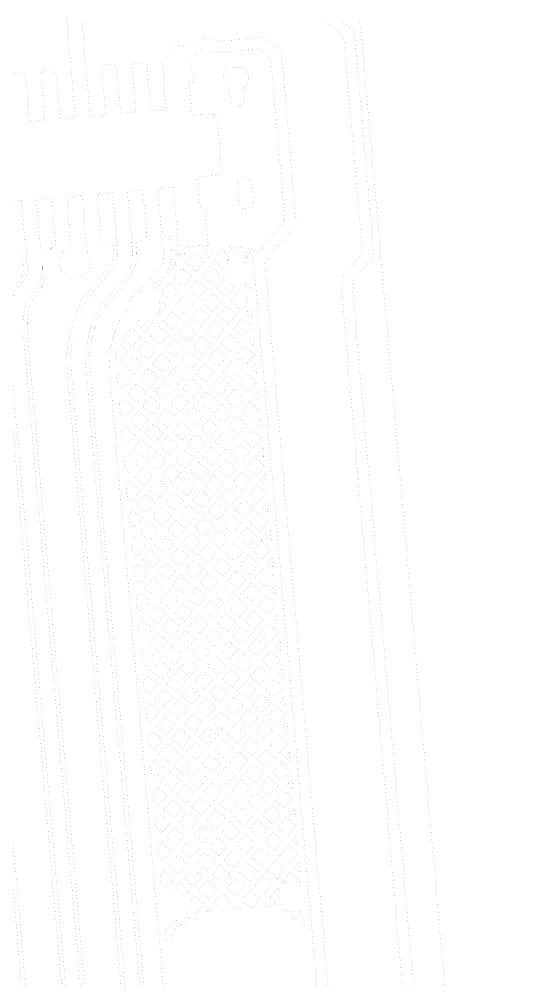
# Model space of a CAD drawing. Extents: x 388 to 686, y 182 to 393.
# Drawn here: x 439.55 to 451.46, y 326.78 to 348.89 of the extents above; entities that cross this region are included whole.
import ezdxf

# ---------------------------------------------------------------- set-up
doc = ezdxf.new("R2010")
doc.units = 0
doc.layers.add('a_area', color=3, linetype='Continuous')

# ---------------------------------------------------------------- blocks, each defined once
blk = doc.blocks.new('PAD_R3')
at = {"layer": 'a_area', "const_width": 0.5}
blk.add_lwpolyline([(0.25, 0, 1), (-0.25, 0, 1)], format="xyb", close=True, dxfattribs=at)

msp = doc.modelspace()

# ---------------------------------------------------------------- linework, layer by layer
at = {"layer": 'a_area', "const_width": 0.001}
for points in [[(418.937, 313.739), (418.937, 348.89), (455.565, 348.89), (455.565, 313.739)], [(443.376, 343.295), (443.605, 343.102), (443.798, 343.332), (443.571, 343.522), (443.567, 343.522)], [(443.085, 342.948), (443.315, 342.756), (443.507, 342.985), (443.278, 343.178)], [(443.722, 343.004), (443.952, 342.811), (444.145, 343.041), (443.915, 343.234)], [(442.62, 342.748), (442.678, 342.7), (442.871, 342.93), (442.813, 342.978)], [(442.795, 342.602), (443.024, 342.409), (443.217, 342.639), (442.988, 342.832)], [(443.432, 342.658), (443.661, 342.465), (443.854, 342.695), (443.624, 342.887)], [(443.141, 342.311), (443.371, 342.119), (443.563, 342.348), (443.334, 342.541)], [(443.778, 342.367), (444.008, 342.174), (444.2, 342.404), (443.971, 342.597)], [(444.415, 342.423), (444.644, 342.23), (444.837, 342.46), (444.608, 342.652)], [(444.125, 342.076), (444.354, 341.884), (444.546, 342.113), (444.317, 342.306)], [(442.85, 341.965), (443.08, 341.772), (443.273, 342.002), (443.043, 342.195)], [(443.487, 342.021), (443.717, 341.828), (443.91, 342.058), (443.68, 342.25)], [(442.56, 341.619), (442.789, 341.426), (442.982, 341.656), (442.752, 341.848)], [(443.197, 341.674), (443.426, 341.482), (443.619, 341.711), (443.389, 341.904)], [(443.834, 341.73), (444.063, 341.538), (444.256, 341.767), (444.027, 341.96)], [(444.471, 341.786), (444.7, 341.593), (444.893, 341.823), (444.663, 342.015)], [(441.923, 341.563), (442.152, 341.37), (442.345, 341.6), (442.116, 341.793)], [(443.543, 341.384), (443.773, 341.191), (443.965, 341.421), (443.736, 341.613)], [(444.18, 341.44), (444.41, 341.247), (444.602, 341.477), (444.373, 341.669)], [(442.269, 341.272), (442.499, 341.08), (442.692, 341.309), (442.462, 341.502)], [(442.906, 341.328), (443.136, 341.135), (443.328, 341.365), (443.099, 341.558)], [(442.616, 340.982), (442.845, 340.789), (443.038, 341.019), (442.808, 341.211)], [(443.253, 341.037), (443.482, 340.845), (443.675, 341.074), (443.445, 341.267)], [(443.889, 341.093), (444.119, 340.9), (444.312, 341.13), (444.082, 341.323)], [(444.526, 341.149), (444.756, 340.956), (444.949, 341.186), (444.719, 341.379)], [(441.978, 340.926), (442.208, 340.733), (442.401, 340.963), (442.171, 341.156)], [(443.599, 340.747), (443.829, 340.554), (444.021, 340.784), (443.791, 340.976)], [(444.236, 340.802), (444.465, 340.61), (444.658, 340.839), (444.428, 341.032)], [(441.786, 340.696), (441.804, 340.482), (441.918, 340.387), (442.11, 340.616), (441.88, 340.809)], [(442.325, 340.635), (442.555, 340.443), (442.747, 340.672), (442.518, 340.865)], [(442.962, 340.691), (443.191, 340.499), (443.384, 340.728), (443.155, 340.921)], [(444.582, 340.512), (444.812, 340.319), (445.004, 340.549), (444.775, 340.741)], [(442.034, 340.289), (442.264, 340.096), (442.457, 340.326), (442.227, 340.519)], [(442.671, 340.345), (442.901, 340.152), (443.093, 340.382), (442.864, 340.574)], [(443.308, 340.401), (443.538, 340.208), (443.731, 340.438), (443.501, 340.63)], [(443.945, 340.456), (444.175, 340.264), (444.367, 340.493), (444.138, 340.686)], [(443.017, 340.054), (443.247, 339.861), (443.44, 340.091), (443.21, 340.284)], [(443.655, 340.11), (443.884, 339.917), (444.077, 340.147), (443.847, 340.34)], [(444.292, 340.166), (444.521, 339.973), (444.714, 340.203), (444.484, 340.395)], [(441.841, 340.059), (441.86, 339.845), (441.973, 339.75), (442.166, 339.98), (441.936, 340.172)], [(442.381, 339.998), (442.61, 339.806), (442.803, 340.035), (442.573, 340.228)], [(444.638, 339.875), (444.868, 339.682), (445.06, 339.912), (444.83, 340.105)], [(442.09, 339.652), (442.32, 339.459), (442.512, 339.689), (442.283, 339.882)], [(442.727, 339.708), (442.957, 339.515), (443.149, 339.745), (442.919, 339.937)], [(443.364, 339.763), (443.594, 339.571), (443.786, 339.8), (443.557, 339.993)], [(444.001, 339.819), (444.23, 339.627), (444.423, 339.856), (444.194, 340.049)], [(443.073, 339.417), (443.303, 339.225), (443.496, 339.454), (443.266, 339.647)], [(443.71, 339.473), (443.94, 339.28), (444.132, 339.51), (443.903, 339.702)], [(444.347, 339.529), (444.577, 339.336), (444.77, 339.566), (444.54, 339.758)], [(441.897, 339.422), (441.916, 339.208), (442.029, 339.113), (442.222, 339.343), (441.992, 339.535)], [(442.436, 339.362), (442.666, 339.169), (442.859, 339.398), (442.629, 339.591)], [(444.056, 339.182), (444.286, 338.99), (444.479, 339.219), (444.249, 339.412)], [(444.694, 339.238), (444.923, 339.045), (445.116, 339.275), (444.886, 339.468)], [(442.146, 339.015), (442.375, 338.822), (442.568, 339.052), (442.338, 339.245)], [(442.783, 339.071), (443.012, 338.878), (443.205, 339.108), (442.975, 339.3)], [(443.42, 339.127), (443.649, 338.934), (443.842, 339.163), (443.612, 339.356)], [(442.492, 338.724), (442.722, 338.532), (442.914, 338.761), (442.685, 338.954)], [(443.129, 338.78), (443.359, 338.588), (443.551, 338.817), (443.322, 339.01)], [(443.766, 338.836), (443.996, 338.643), (444.188, 338.873), (443.959, 339.065)], [(444.403, 338.892), (444.632, 338.699), (444.825, 338.929), (444.596, 339.121)], [(441.953, 338.785), (441.971, 338.571), (442.085, 338.476), (442.277, 338.706), (442.048, 338.898)], [(444.112, 338.545), (444.342, 338.353), (444.534, 338.582), (444.305, 338.775)], [(444.749, 338.601), (444.979, 338.408), (445.172, 338.638), (444.942, 338.831)], [(442.202, 338.378), (442.431, 338.185), (442.624, 338.415), (442.394, 338.608)], [(442.838, 338.434), (443.068, 338.241), (443.261, 338.471), (443.031, 338.663)], [(443.475, 338.49), (443.705, 338.297), (443.898, 338.527), (443.668, 338.719)], [(442.548, 338.088), (442.777, 337.895), (442.97, 338.124), (442.74, 338.317)], [(443.185, 338.143), (443.414, 337.95), (443.607, 338.18), (443.377, 338.373)], [(443.822, 338.199), (444.051, 338.006), (444.244, 338.236), (444.014, 338.429)], [(444.459, 338.255), (444.688, 338.062), (444.881, 338.292), (444.651, 338.484)], [(442.008, 338.148), (442.027, 337.934), (442.141, 337.839), (442.333, 338.069), (442.104, 338.261)], [(443.531, 337.852), (443.76, 337.66), (443.953, 337.89), (443.724, 338.082)], [(444.168, 337.908), (444.398, 337.716), (444.59, 337.945), (444.361, 338.138)], [(444.805, 337.964), (445.035, 337.771), (445.227, 338.001), (444.998, 338.194)], [(442.257, 337.741), (442.487, 337.549), (442.679, 337.778), (442.45, 337.971)], [(442.894, 337.797), (443.124, 337.604), (443.316, 337.834), (443.087, 338.026)], [(444.514, 337.618), (444.744, 337.425), (444.937, 337.655), (444.707, 337.847)], [(442.064, 337.511), (442.083, 337.297), (442.196, 337.202), (442.389, 337.432), (442.159, 337.624)], [(442.603, 337.451), (442.833, 337.258), (443.026, 337.488), (442.796, 337.68)], [(443.241, 337.506), (443.47, 337.314), (443.663, 337.543), (443.433, 337.736)], [(443.877, 337.562), (444.107, 337.369), (444.3, 337.599), (444.07, 337.792)], [(443.587, 337.216), (443.816, 337.023), (444.009, 337.253), (443.779, 337.445)], [(444.224, 337.271), (444.453, 337.079), (444.646, 337.308), (444.416, 337.501)], [(444.861, 337.327), (445.09, 337.135), (445.283, 337.364), (445.054, 337.557)], [(442.313, 337.104), (442.542, 336.911), (442.735, 337.141), (442.505, 337.334)], [(442.95, 337.16), (443.179, 336.967), (443.372, 337.197), (443.143, 337.39)], [(444.57, 336.981), (444.8, 336.788), (444.992, 337.018), (444.763, 337.21)], [(442.12, 336.874), (442.139, 336.66), (442.252, 336.565), (442.444, 336.795), (442.215, 336.987)], [(442.659, 336.813), (442.889, 336.621), (443.081, 336.851), (442.852, 337.043)], [(443.296, 336.869), (443.526, 336.677), (443.718, 336.906), (443.489, 337.099)], [(443.933, 336.925), (444.163, 336.732), (444.355, 336.962), (444.126, 337.155)], [(443.005, 336.523), (443.235, 336.33), (443.428, 336.56), (443.198, 336.753)], [(443.642, 336.579), (443.872, 336.386), (444.065, 336.616), (443.835, 336.808)], [(444.28, 336.634), (444.509, 336.442), (444.702, 336.671), (444.472, 336.864)], [(444.916, 336.69), (445.146, 336.497), (445.339, 336.727), (445.109, 336.92)], [(442.369, 336.467), (442.598, 336.275), (442.791, 336.504), (442.561, 336.697)], [(443.989, 336.288), (444.218, 336.096), (444.411, 336.325), (444.182, 336.518)], [(444.626, 336.344), (444.855, 336.151), (445.048, 336.381), (444.818, 336.573)], [(442.176, 336.237), (442.194, 336.023), (442.307, 335.928), (442.5, 336.158), (442.271, 336.351)], [(442.715, 336.177), (442.945, 335.984), (443.137, 336.214), (442.907, 336.406)], [(443.352, 336.232), (443.581, 336.04), (443.774, 336.269), (443.545, 336.462)], [(443.061, 335.886), (443.291, 335.693), (443.484, 335.923), (443.254, 336.116)], [(443.698, 335.942), (443.928, 335.749), (444.12, 335.979), (443.891, 336.171)], [(444.335, 335.998), (444.565, 335.805), (444.758, 336.035), (444.528, 336.227)], [(444.972, 336.053), (445.202, 335.861), (445.394, 336.09), (445.165, 336.283)], [(442.424, 335.83), (442.654, 335.638), (442.847, 335.867), (442.617, 336.06)], [(444.044, 335.651), (444.274, 335.458), (444.467, 335.688), (444.237, 335.881)], [(444.682, 335.707), (444.911, 335.514), (445.104, 335.744), (444.874, 335.937)], [(442.231, 335.601), (442.25, 335.386), (442.363, 335.291), (442.556, 335.521), (442.326, 335.714)], [(442.771, 335.54), (443, 335.347), (443.193, 335.577), (442.963, 335.769)], [(443.408, 335.595), (443.637, 335.403), (443.83, 335.632), (443.6, 335.825)], [(445.028, 335.416), (445.257, 335.224), (445.45, 335.453), (445.221, 335.646)], [(442.48, 335.193), (442.71, 335.001), (442.902, 335.23), (442.673, 335.423)], [(443.117, 335.249), (443.346, 335.056), (443.539, 335.286), (443.31, 335.479)], [(443.754, 335.305), (443.984, 335.112), (444.176, 335.342), (443.946, 335.534)], [(444.391, 335.36), (444.621, 335.168), (444.813, 335.397), (444.584, 335.59)], [(444.1, 335.014), (444.33, 334.822), (444.523, 335.051), (444.293, 335.244)], [(444.737, 335.07), (444.967, 334.877), (445.159, 335.107), (444.93, 335.299)], [(442.287, 334.963), (442.306, 334.749), (442.419, 334.654), (442.612, 334.884), (442.382, 335.076)], [(442.826, 334.903), (443.056, 334.71), (443.249, 334.94), (443.019, 335.132)], [(443.463, 334.959), (443.693, 334.766), (443.886, 334.995), (443.656, 335.188)], [(445.083, 334.779), (445.313, 334.587), (445.506, 334.816), (445.276, 335.009)], [(442.536, 334.556), (442.765, 334.364), (442.958, 334.593), (442.728, 334.786)], [(443.173, 334.612), (443.402, 334.419), (443.595, 334.649), (443.365, 334.842)], [(443.81, 334.668), (444.039, 334.475), (444.232, 334.705), (444.002, 334.898)], [(444.447, 334.724), (444.676, 334.531), (444.869, 334.76), (444.639, 334.953)], [(443.519, 334.321), (443.749, 334.129), (443.941, 334.358), (443.712, 334.551)], [(444.156, 334.377), (444.386, 334.185), (444.578, 334.414), (444.349, 334.607)], [(444.793, 334.433), (445.023, 334.24), (445.215, 334.47), (444.985, 334.663)], [(442.343, 334.326), (442.362, 334.112), (442.475, 334.017), (442.667, 334.247), (442.438, 334.44)], [(442.882, 334.266), (443.112, 334.073), (443.304, 334.303), (443.075, 334.495)], [(444.502, 334.087), (444.732, 333.894), (444.925, 334.124), (444.695, 334.316)], [(445.139, 334.142), (445.369, 333.95), (445.562, 334.179), (445.332, 334.372)], [(442.591, 333.919), (442.821, 333.727), (443.014, 333.956), (442.784, 334.149)], [(443.229, 333.975), (443.458, 333.782), (443.651, 334.012), (443.421, 334.205)], [(443.865, 334.031), (444.095, 333.838), (444.288, 334.068), (444.058, 334.26)], [(443.575, 333.685), (443.804, 333.492), (443.997, 333.721), (443.767, 333.914)], [(444.212, 333.74), (444.441, 333.547), (444.634, 333.777), (444.404, 333.97)], [(444.849, 333.796), (445.078, 333.603), (445.271, 333.833), (445.041, 334.026)], [(442.398, 333.689), (442.417, 333.476), (442.531, 333.381), (442.723, 333.61), (442.493, 333.803)], [(442.938, 333.629), (443.168, 333.436), (443.36, 333.666), (443.131, 333.858)], [(444.558, 333.45), (444.788, 333.257), (444.98, 333.486), (444.751, 333.679)], [(445.195, 333.505), (445.425, 333.313), (445.617, 333.542), (445.388, 333.735)], [(442.647, 333.283), (442.877, 333.09), (443.07, 333.319), (442.84, 333.512)], [(443.284, 333.338), (443.514, 333.146), (443.706, 333.375), (443.477, 333.568)], [(443.921, 333.394), (444.151, 333.201), (444.343, 333.431), (444.114, 333.623)], [(442.994, 332.992), (443.223, 332.799), (443.416, 333.029), (443.186, 333.221)], [(443.63, 333.048), (443.86, 332.855), (444.053, 333.085), (443.823, 333.277)], [(444.268, 333.103), (444.497, 332.911), (444.69, 333.14), (444.46, 333.333)], [(444.904, 333.159), (445.134, 332.966), (445.327, 333.196), (445.097, 333.389)], [(442.454, 333.052), (442.472, 332.839), (442.586, 332.743), (442.779, 332.973), (442.549, 333.166)], [(443.977, 332.757), (444.207, 332.564), (444.399, 332.794), (444.17, 332.987)], [(444.614, 332.813), (444.843, 332.62), (445.036, 332.85), (444.807, 333.042)], [(445.251, 332.868), (445.48, 332.676), (445.673, 332.905), (445.443, 333.098)], [(442.703, 332.645), (442.933, 332.453), (443.125, 332.683), (442.896, 332.875)], [(443.34, 332.701), (443.57, 332.509), (443.762, 332.738), (443.532, 332.931)], [(443.049, 332.355), (443.279, 332.162), (443.472, 332.392), (443.242, 332.585)], [(443.686, 332.411), (443.916, 332.218), (444.109, 332.447), (443.879, 332.64)], [(444.323, 332.466), (444.553, 332.274), (444.745, 332.503), (444.516, 332.696)], [(444.96, 332.522), (445.19, 332.329), (445.382, 332.559), (445.153, 332.752)], [(442.51, 332.415), (442.528, 332.202), (442.642, 332.107), (442.835, 332.336), (442.605, 332.529)], [(444.033, 332.12), (444.262, 331.928), (444.455, 332.157), (444.225, 332.349)], [(444.669, 332.176), (444.899, 331.983), (445.092, 332.213), (444.862, 332.405)], [(445.307, 332.231), (445.536, 332.039), (445.729, 332.268), (445.499, 332.461)], [(442.759, 332.009), (442.988, 331.816), (443.181, 332.046), (442.951, 332.238)], [(443.396, 332.064), (443.625, 331.872), (443.818, 332.101), (443.588, 332.294)], [(445.016, 331.885), (445.246, 331.692), (445.438, 331.922), (445.209, 332.115)], [(442.565, 331.778), (442.584, 331.565), (442.698, 331.47), (442.89, 331.699), (442.661, 331.892)], [(443.105, 331.718), (443.335, 331.525), (443.527, 331.755), (443.298, 331.948)], [(443.742, 331.774), (443.972, 331.581), (444.164, 331.811), (443.935, 332.003)], [(444.379, 331.83), (444.609, 331.637), (444.801, 331.866), (444.572, 332.059)], [(443.451, 331.427), (443.681, 331.235), (443.874, 331.464), (443.644, 331.657)], [(444.088, 331.483), (444.318, 331.29), (444.511, 331.52), (444.281, 331.713)], [(444.725, 331.539), (444.955, 331.346), (445.148, 331.576), (444.918, 331.768)], [(445.362, 331.594), (445.592, 331.402), (445.785, 331.632), (445.555, 331.824)], [(442.815, 331.372), (443.044, 331.179), (443.237, 331.408), (443.007, 331.601)], [(445.072, 331.248), (445.301, 331.056), (445.494, 331.285), (445.264, 331.478)], [(442.621, 331.141), (442.64, 330.928), (442.754, 330.833), (442.946, 331.062), (442.717, 331.255)], [(443.161, 331.081), (443.39, 330.888), (443.583, 331.118), (443.353, 331.31)], [(443.798, 331.137), (444.027, 330.944), (444.22, 331.174), (443.99, 331.366)], [(444.435, 331.192), (444.664, 331), (444.857, 331.229), (444.627, 331.422)], [(443.507, 330.791), (443.737, 330.598), (443.929, 330.827), (443.7, 331.02)], [(444.144, 330.846), (444.374, 330.653), (444.566, 330.883), (444.337, 331.076)], [(444.781, 330.902), (445.011, 330.709), (445.203, 330.939), (444.974, 331.131)], [(445.418, 330.958), (445.648, 330.765), (445.84, 330.994), (445.611, 331.187)], [(442.87, 330.735), (443.1, 330.542), (443.292, 330.772), (443.063, 330.964)], [(444.49, 330.555), (444.72, 330.363), (444.913, 330.592), (444.683, 330.785)], [(445.127, 330.611), (445.357, 330.419), (445.55, 330.648), (445.32, 330.841)], [(442.677, 330.504), (442.695, 330.291), (442.809, 330.196), (443.002, 330.425), (442.772, 330.618)], [(443.216, 330.444), (443.446, 330.251), (443.639, 330.481), (443.409, 330.674)], [(443.854, 330.5), (444.083, 330.307), (444.276, 330.537), (444.046, 330.729)], [(445.474, 330.321), (445.703, 330.128), (445.896, 330.358), (445.667, 330.55)], [(442.926, 330.098), (443.155, 329.905), (443.348, 330.135), (443.118, 330.327)], [(443.563, 330.153), (443.793, 329.961), (443.985, 330.19), (443.756, 330.383)], [(444.2, 330.209), (444.429, 330.017), (444.622, 330.246), (444.393, 330.439)], [(444.837, 330.265), (445.066, 330.072), (445.259, 330.302), (445.029, 330.495)], [(444.546, 329.919), (444.776, 329.726), (444.968, 329.955), (444.739, 330.148)], [(445.183, 329.974), (445.413, 329.781), (445.606, 330.011), (445.376, 330.204)], [(442.732, 329.867), (442.751, 329.654), (442.865, 329.559), (443.057, 329.788), (442.828, 329.981)], [(443.272, 329.807), (443.502, 329.614), (443.695, 329.844), (443.465, 330.037)], [(443.909, 329.863), (444.139, 329.67), (444.331, 329.9), (444.102, 330.092)], [(445.53, 329.683), (445.759, 329.491), (445.952, 329.721), (445.722, 329.913)], [(442.982, 329.461), (443.211, 329.268), (443.404, 329.497), (443.174, 329.69)], [(443.619, 329.516), (443.848, 329.324), (444.041, 329.553), (443.811, 329.746)], [(444.255, 329.572), (444.485, 329.379), (444.678, 329.609), (444.448, 329.802)], [(444.893, 329.628), (445.122, 329.435), (445.315, 329.665), (445.085, 329.857)], [(443.965, 329.226), (444.194, 329.033), (444.387, 329.263), (444.158, 329.455)], [(444.602, 329.282), (444.832, 329.089), (445.024, 329.318), (444.795, 329.511)], [(445.239, 329.337), (445.468, 329.145), (445.661, 329.374), (445.432, 329.567)], [(442.788, 329.23), (442.807, 329.017), (442.921, 328.922), (443.113, 329.151), (442.884, 329.344)], [(443.328, 329.17), (443.558, 328.978), (443.75, 329.207), (443.521, 329.4)], [(443.674, 328.88), (443.904, 328.687), (444.097, 328.916), (443.867, 329.109)], [(444.311, 328.935), (444.541, 328.742), (444.734, 328.972), (444.504, 329.165)], [(444.948, 328.991), (445.178, 328.798), (445.371, 329.028), (445.141, 329.221)], [(444.021, 328.589), (444.223, 328.419), (444.274, 328.424), (444.443, 328.626), (444.213, 328.818)], [(444.658, 328.644), (444.859, 328.475), (444.91, 328.48), (445.08, 328.682), (444.85, 328.874)]]:
    msp.add_lwpolyline(points, close=True, dxfattribs=at)
for points in [[(439.425, 348.89), (440.617, 348.89, -0.303711), (440.644, 348.84), (440.727, 347.885), (440.727, 347.876), (440.836, 346.631), (440.482, 346.6), (440.388, 347.667), (440.309, 347.734, -0.014137), (440.289, 347.736), (440.118, 347.721), (440.045, 347.634), (440.139, 346.57), (439.784, 346.539), (439.691, 347.61), (439.629, 347.661), (439.402, 347.642)], [(447.774, 313.739), (445.188, 343.301, -0.202006), (445.194, 343.32), (445.917, 344.181), (445.568, 348.163), (445.194, 348.477), (444.113, 348.383, 0.287703), (443.467, 348.309), (443.147, 348.281), (442.832, 347.907), (442.927, 346.814), (442.573, 346.783), (442.48, 347.846), (442.481, 347.846), (442.48, 347.851), (442.431, 347.892), (442.181, 347.87), (442.137, 347.818), (442.23, 346.753), (441.876, 346.722), (441.783, 347.785), (441.783, 347.786, -0.019538), (441.782, 347.79), (441.697, 347.861), (441.512, 347.845), (441.44, 347.759), (441.533, 346.692), (441.179, 346.661), (441.086, 347.724), (441.087, 347.724), (440.986, 348.871, -0.206571), (440.993, 348.89), (446.52, 348.89), (446.994, 348.492, -0.202051), (447.003, 348.475), (447.434, 343.542, -0.202235), (447.429, 343.524), (446.931, 342.931), (449.484, 313.739)], [(443.926, 343.706), (443.89, 343.737, -0.202188), (443.88, 343.755), (443.814, 344.515), (443.712, 344.506), (443.646, 345.266), (444.055, 345.302, 0.414227), (444.191, 345.464), (444.094, 346.577, 0.414227), (443.931, 346.714), (443.522, 346.678), (443.456, 347.438), (443.557, 347.447), (443.539, 347.655, -0.80242), (444.054, 348.121), (445.042, 348.208, -0.201952), (445.061, 348.202), (445.32, 347.985, -0.201963), (445.329, 347.967), (445.65, 344.297, -0.201952), (445.644, 344.279), (445.186, 343.731, -0.022605), (445.183, 343.727), (445.102, 343.607), (444.924, 343.394), (447.518, 313.739)], [(443.452, 313.739), (441.071, 340.956, -0.034182), (441.068, 341.112, -0.098641), (441.335, 342.171, -0.063709), (441.424, 342.308), (441.936, 342.918, 0.198954), (442.148, 343.592), (442.134, 343.761, -0.053545), (442.134, 343.77), (442.14, 343.824), (442.132, 343.863, -0.10477), (442.132, 343.874), (442.125, 343.873), (442.032, 344.936), (442.386, 344.967), (442.479, 343.904), (442.473, 343.904, -0.111686), (442.466, 343.895), (442.334, 343.782, -0.118005), (442.324, 343.776), (442.225, 343.751), (442.238, 343.6, -0.198954), (442.005, 342.86), (441.493, 342.25, 0.063738), (441.416, 342.132, 0.098628), (441.157, 341.107, 0.034092), (441.16, 340.964), (443.542, 313.739)], [(441.626, 340.773, -0.185764), (442.072, 342.322, -0.327478), (442.34, 342.646), (442.878, 343.292), (442.729, 344.997), (443.084, 345.028), (443.177, 343.965), (443.17, 343.965), (443.192, 343.707), (443.262, 343.648), (443.926, 343.706)], [(439.243, 344.692), (439.597, 344.723), (439.69, 343.66), (439.689, 343.66, -0.027325), (439.689, 343.657), (439.718, 343.522, -0.418115), (439.698, 343.492), (439.712, 343.44), (439.732, 343.205, -0.198763), (439.62, 342.851), (439.556, 342.776, 0.118842), (439.355, 342.359, 0.065208)], [(442.087, 313.739), (439.638, 341.735, -0.065265), (439.689, 342.294, -0.1204), (439.828, 342.569), (439.881, 342.632, 0.187393), (440.074, 343.199, -0.010996), (440.071, 343.352, -0.007014), (440.073, 343.574), (440.044, 343.676, -0.155544), (440.044, 343.691), (440.034, 343.69), (439.941, 344.753), (440.295, 344.784), (440.388, 343.721), (440.362, 343.719), (440.358, 343.705, -0.135866), (440.352, 343.694), (440.162, 343.509, 0.005041), (440.161, 343.352, 0.011029), (440.164, 343.202, -0.187344), (439.95, 342.574), (439.892, 342.505), (439.887, 342.499, 0.117869), (439.775, 342.265, 0.06398), (439.728, 341.739), (442.177, 313.739)], [(440.595, 343.577, 0.245577), (440.72, 343.876), (440.638, 344.814), (440.992, 344.845), (441.101, 343.597, 0.096202), (441.138, 343.469, -0.563754), (440.823, 342.948)], [(443.019, 313.739), (440.641, 340.921, -0.033575), (440.637, 341.132, -0.03327), (440.638, 341.138, -0.09833), (440.946, 342.357, -0.063716), (441.094, 342.586), (441.605, 343.195, 0.102485), (441.7, 343.371, 0.094616), (441.714, 343.504), (441.697, 343.697), (441.58, 343.725), (441.451, 343.799, -0.187738), (441.439, 343.813), (441.428, 343.812), (441.335, 344.875), (441.69, 344.906), (441.783, 343.843), (441.778, 343.843, -0.054773), (441.779, 343.838), (441.799, 343.71, -0.284375), (441.788, 343.685), (441.804, 343.512, -0.094905), (441.787, 343.345, -0.102276), (441.674, 343.137), (441.163, 342.528, 0.063711), (441.027, 342.318, 0.099121), (440.727, 341.123, 0.033802), (440.731, 340.923), (443.11, 313.739)], [(443.352, 343.503), (443.244, 343.494, -0.200893), (443.188, 343.512), (443.07, 343.61, -0.050504), (443.06, 343.621), (443.03, 343.585)], [(439.498, 342.846), (439.551, 342.909, 0.198738), (439.642, 343.198), (439.622, 343.428), (439.604, 343.498), (439.542, 343.502, -0.131025)], [(440.823, 342.948, -0.701407), (440.595, 343.577)], [(443.022, 343.393), (443.032, 343.274, -0.200682), (443.015, 343.218), (442.911, 343.095)], [(444.82, 342.834, -0.092822), (444.706, 342.769), (444.706, 342.769)], [(442.756, 342.435, -0.097291), (442.782, 342.301, -0.165643), (442.709, 342.084)], [(441.655, 313.739), (439.208, 341.707, -0.065648)], [(441.825, 341.446, 0.042181), (441.774, 341.098)], [(445.559, 334.38), (445.556, 334.414, -0.029133), (445.556, 334.422), (445.539, 334.618)], [(443.848, 328.383, -0.020548), (443.938, 328.395), (444.008, 328.401)], [(445.125, 328.498, -0.040973), (445.314, 328.485)], [(443.483, 328.251), (443.407, 328.315, -0.223528), (443.133, 328.186, -0.027592), (443.094, 328.188), (443.093, 328.187)], [(443.093, 328.187), (443.241, 328.063, -0.069757), (443.483, 328.251)], [(445.993, 328.126, -0.012532), (446.031, 328.082), (446.116, 328.011)], [(442.998, 327.677, -0.069604), (443.143, 327.946), (442.995, 328.07), (442.9, 327.956)]]:
    msp.add_lwpolyline(points, format="xyb", dxfattribs=at)
for points in [[(446.917, 348.89), (447.347, 348.89, -0.041427), (447.4, 348.634), (450.454, 313.739), (449.74, 313.739), (447.195, 342.838, -0.202), (447.201, 342.856), (447.699, 343.449), (447.247, 348.613)], [(444.246, 347.612), (444.255, 347.508), (444.356, 347.517), (444.399, 347.018, 0.430261), (444.57, 346.883, 0.471569), (444.701, 347.073, -0.26195), (444.783, 347.412, 0.215022), (444.823, 347.529), (444.817, 347.598, 0.197859), (444.764, 347.699), (444.694, 347.758, 0.198929), (444.584, 347.793), (444.382, 347.775, 0.414217)], [(444.568, 345.083), (444.605, 344.662, 0.270298), (444.693, 344.538), (444.766, 344.545, 0.19894), (444.868, 344.598), (444.916, 344.655, 0.28665), (444.94, 344.811, -0.196234), (444.881, 345.073, 0.520135), (444.705, 345.245, 0.414232)], [(437.848, 344.57), (438.203, 344.601), (438.296, 343.538), (438.271, 343.536), (438.231, 343.208), (438.272, 342.902), (440.823, 313.739), (440.733, 313.739), (438.182, 342.893), (438.147, 343.158, -0.211147), (438.13, 343.17), (437.952, 343.49, -0.184442), (437.95, 343.508), (437.941, 343.507)], [(444.686, 343.449, -0.063979), (444.769, 343.414, -0.195383), (444.787, 343.468), (444.892, 343.594), (444.842, 343.636)], [(444.013, 343.35), (444.24, 343.16, -0.222517), (444.408, 343.411), (444.206, 343.58)], [(444.069, 342.713), (444.298, 342.521), (444.491, 342.75), (444.462, 342.774, -0.165556), (444.287, 342.922), (444.261, 342.943)], [(442.214, 341.909), (442.443, 341.717), (442.636, 341.946), (442.59, 341.985, -0.119395), (442.427, 341.945, -0.112198), (442.273, 341.98)], [(445.585, 329.047), (445.623, 329.015, -0.17363), (445.848, 329.096, -0.104785), (445.993, 329.066), (446.007, 329.083), (445.778, 329.276)], [(443.097, 328.895, -0.025073), (443.133, 328.897, -0.209133), (443.394, 328.783), (443.46, 328.861), (443.23, 329.053)], [(445.295, 328.7), (445.524, 328.508), (445.553, 328.542, -0.149125), (445.493, 328.741, -0.113254), (445.528, 328.896), (445.487, 328.93)], [(443.474, 328.641, -0.071302), (443.489, 328.541, -0.061985), (443.478, 328.454), (443.613, 328.34), (443.806, 328.57), (443.576, 328.763)], [(445.641, 328.41), (445.718, 328.345, -0.043211), (445.882, 328.231), (446.063, 328.447), (446.057, 328.452, -0.157693), (445.848, 328.385, -0.137341), (445.664, 328.437)]]:
    msp.add_lwpolyline(points, format="xyb", close=True, dxfattribs=at)
for points in [[(442.989, 343.773), (443.029, 343.822), (443.018, 343.951), (442.973, 343.947)], [(442.973, 343.947), (442.989, 343.773)], [(444.372, 343.639), (444.533, 343.504), (444.668, 343.665)], [(444.668, 343.665), (444.372, 343.639)], [(442.911, 343.095), (442.969, 343.046), (443.161, 343.276), (443.022, 343.393)], [(443.03, 343.585), (443.259, 343.392), (443.352, 343.503)], [(443.786, 343.541), (443.896, 343.448), (443.989, 343.559)], [(443.989, 343.559), (443.786, 343.541)], [(444.706, 342.769), (444.835, 342.661)], [(444.835, 342.661), (444.82, 342.834)], [(442.709, 342.084), (442.734, 342.063), (442.926, 342.293), (442.756, 342.435)], [(444.87, 342.262), (444.761, 342.132)], [(444.761, 342.132), (444.891, 342.024)], [(444.891, 342.024), (444.87, 342.262)], [(439.298, 341.712), (441.745, 313.739)], [(444.926, 341.625), (444.817, 341.495)], [(444.946, 341.387), (444.926, 341.625)], [(441.774, 341.098), (441.862, 341.024), (442.054, 341.254), (441.825, 341.446)], [(444.817, 341.495), (444.946, 341.387)], [(444.981, 340.987), (444.873, 340.858)], [(445.002, 340.75), (444.981, 340.987)], [(443.99, 313.739), (441.626, 340.773)], [(444.873, 340.858), (445.002, 340.75)], [(445.037, 340.351), (444.928, 340.221)], [(445.058, 340.113), (445.037, 340.351)], [(444.928, 340.221), (445.058, 340.113)], [(445.093, 339.714), (444.984, 339.584)], [(445.114, 339.476), (445.093, 339.714)], [(444.984, 339.584), (445.114, 339.476)], [(445.148, 339.077), (445.04, 338.948)], [(445.169, 338.839), (445.148, 339.077)], [(445.04, 338.948), (445.169, 338.839)], [(445.204, 338.44), (445.096, 338.31)], [(445.096, 338.31), (445.225, 338.202)], [(445.225, 338.202), (445.204, 338.44)], [(445.26, 337.803), (445.152, 337.674)], [(445.152, 337.674), (445.281, 337.565)], [(445.281, 337.565), (445.26, 337.803)], [(445.316, 337.166), (445.207, 337.037)], [(445.207, 337.037), (445.337, 336.928)], [(445.337, 336.928), (445.316, 337.166)], [(445.371, 336.529), (445.263, 336.399)], [(445.392, 336.291), (445.371, 336.529)], [(445.263, 336.399), (445.392, 336.291)], [(445.427, 335.892), (445.319, 335.763)], [(445.448, 335.654), (445.427, 335.892)], [(445.319, 335.763), (445.448, 335.654)], [(445.483, 335.255), (445.374, 335.126)], [(445.504, 335.017), (445.483, 335.255)], [(445.374, 335.126), (445.504, 335.017)], [(445.539, 334.618), (445.43, 334.489)], [(445.43, 334.489), (445.559, 334.38)], [(445.594, 333.98), (445.486, 333.852)], [(445.615, 333.744), (445.594, 333.98)], [(445.486, 333.852), (445.615, 333.744)], [(445.65, 333.344), (445.541, 333.215)], [(445.541, 333.215), (445.67, 333.107)], [(445.67, 333.107), (445.65, 333.344)], [(445.705, 332.707), (445.597, 332.578)], [(445.597, 332.578), (445.726, 332.469)], [(445.726, 332.469), (445.705, 332.707)], [(445.761, 332.069), (445.653, 331.941)], [(445.653, 331.941), (445.782, 331.833)], [(445.782, 331.833), (445.761, 332.069)], [(445.817, 331.433), (445.709, 331.304)], [(445.838, 331.196), (445.817, 331.433)], [(445.709, 331.304), (445.838, 331.196)], [(445.872, 330.796), (445.764, 330.667)], [(445.893, 330.559), (445.872, 330.796)], [(445.764, 330.667), (445.893, 330.559)], [(445.928, 330.159), (445.82, 330.03)], [(445.949, 329.922), (445.928, 330.159)], [(445.82, 330.03), (445.949, 329.922)], [(445.984, 329.522), (445.876, 329.393)], [(446.005, 329.285), (445.984, 329.522)], [(445.876, 329.393), (446.005, 329.285)], [(445.314, 328.485), (445.197, 328.584), (445.125, 328.498)], [(444.008, 328.401), (443.923, 328.472), (443.848, 328.383)], [(444.645, 328.456), (444.56, 328.528), (444.488, 328.443)], [(444.488, 328.443), (444.645, 328.456)], [(446.095, 328.248), (445.993, 328.126)], [(446.116, 328.011), (446.095, 328.248)], [(442.9, 327.956), (442.918, 327.743), (442.998, 327.677)]]:
    msp.add_lwpolyline(points, dxfattribs=at)

# ---------------------------------------------------------------- block references
at = {"layer": 'a_area', "xscale": 0.001, "yscale": 0.001}
for p in [(442.973, 343.947), (442.973, 343.947), (442.989, 343.773), (442.989, 343.773), (443.926, 343.706), (443.926, 343.706), (444.372, 343.639), (444.372, 343.639), (444.668, 343.665), (444.668, 343.665), (440.595, 343.577), (440.595, 343.577), (443.022, 343.393), (443.022, 343.393), (443.03, 343.585), (443.03, 343.585), (443.352, 343.503), (443.352, 343.503), (443.786, 343.541), (443.786, 343.541), (443.989, 343.559), (443.989, 343.559), (440.823, 342.948), (440.823, 342.948), (442.911, 343.095), (442.911, 343.095), (444.706, 342.769), (444.706, 342.769), (444.82, 342.834), (444.82, 342.834), (444.835, 342.661), (444.835, 342.661), (442.756, 342.435), (442.756, 342.435), (442.709, 342.084), (442.709, 342.084), (444.761, 342.132), (444.761, 342.132), (444.87, 342.262), (444.87, 342.262), (444.891, 342.024), (444.891, 342.024), (444.926, 341.625), (444.926, 341.625), (441.825, 341.446), (441.825, 341.446), (444.817, 341.495), (444.817, 341.495), (444.946, 341.387), (444.946, 341.387), (441.774, 341.098), (441.774, 341.098), (444.981, 340.987), (444.981, 340.987), (441.626, 340.773), (441.626, 340.773), (444.873, 340.858), (444.873, 340.858), (445.002, 340.75), (445.002, 340.75), (445.037, 340.351), (445.037, 340.351), (444.928, 340.221), (444.928, 340.221), (445.058, 340.113), (445.058, 340.113), (445.093, 339.714), (445.093, 339.714), (444.984, 339.584), (444.984, 339.584), (445.114, 339.476), (445.114, 339.476), (445.148, 339.077), (445.148, 339.077), (445.04, 338.948), (445.04, 338.948), (445.169, 338.839), (445.169, 338.839), (445.096, 338.31), (445.096, 338.31), (445.204, 338.44), (445.204, 338.44), (445.225, 338.202), (445.225, 338.202), (445.152, 337.674), (445.152, 337.674), (445.26, 337.803), (445.26, 337.803), (445.281, 337.565), (445.281, 337.565), (445.207, 337.037), (445.207, 337.037), (445.316, 337.166), (445.316, 337.166), (445.337, 336.928), (445.337, 336.928), (445.371, 336.529), (445.371, 336.529), (445.263, 336.399), (445.263, 336.399), (445.392, 336.291), (445.392, 336.291), (445.427, 335.892), (445.427, 335.892), (445.319, 335.763), (445.319, 335.763), (445.448, 335.654), (445.448, 335.654), (445.483, 335.255), (445.483, 335.255), (445.374, 335.126), (445.374, 335.126), (445.504, 335.017), (445.504, 335.017), (445.539, 334.618), (445.539, 334.618), (445.43, 334.489), (445.43, 334.489), (445.559, 334.38), (445.559, 334.38), (445.594, 333.98), (445.594, 333.98), (445.486, 333.852), (445.486, 333.852), (445.615, 333.744), (445.615, 333.744), (445.541, 333.215), (445.541, 333.215), (445.65, 333.344), (445.65, 333.344), (445.67, 333.107), (445.67, 333.107), (445.597, 332.578), (445.597, 332.578), (445.705, 332.707), (445.705, 332.707), (445.726, 332.469), (445.726, 332.469), (445.653, 331.941), (445.653, 331.941), (445.761, 332.069), (445.761, 332.069), (445.782, 331.833), (445.782, 331.833), (445.817, 331.433), (445.817, 331.433), (445.709, 331.304), (445.709, 331.304), (445.838, 331.196), (445.838, 331.196), (445.872, 330.796), (445.872, 330.796), (445.764, 330.667), (445.764, 330.667), (445.893, 330.559), (445.893, 330.559), (445.928, 330.159), (445.928, 330.159), (445.82, 330.03), (445.82, 330.03), (445.949, 329.922), (445.949, 329.922), (445.984, 329.522), (445.984, 329.522), (445.876, 329.393), (445.876, 329.393), (446.005, 329.285), (446.005, 329.285), (443.848, 328.383), (443.848, 328.383), (444.008, 328.401), (444.008, 328.401), (444.488, 328.443), (444.488, 328.443), (444.645, 328.456), (444.645, 328.456), (445.125, 328.498), (445.125, 328.498), (445.314, 328.485), (445.314, 328.485), (443.093, 328.187), (443.093, 328.187), (443.483, 328.251), (443.483, 328.251), (445.993, 328.126), (445.993, 328.126), (446.095, 328.248), (446.095, 328.248), (442.9, 327.956), (442.9, 327.956), (446.116, 328.011), (446.116, 328.011), (442.998, 327.677), (442.998, 327.677)]:
    msp.add_blockref('PAD_R3', p, dxfattribs=at)

doc.saveas('drawing.dxf')
